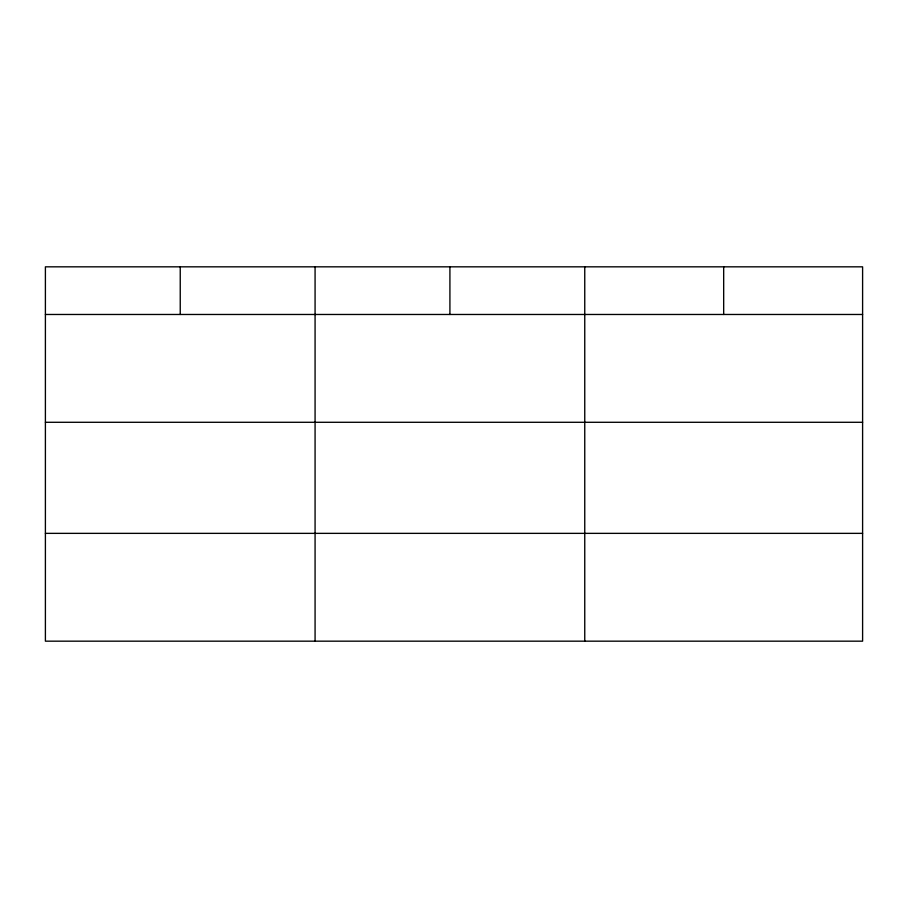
<?xml version="1.0" encoding="UTF-8"?>
<svg xmlns="http://www.w3.org/2000/svg" width="908" height="908" viewBox="0 0 908 908"><rect width="100%" height="100%" fill="white"/><g stroke="black" fill="none" stroke-linecap="round" stroke-linejoin="round"><path stroke-width="1.36" d="M862.6 422.288L862.6 266.827L45.4 266.827L45.4 641.173L862.6 641.173L862.6 422.288L45.4 422.288M45.4 314.474L862.6 314.474M45.4 533.359L862.6 533.359M723.676 266.827L723.676 314.474M584.752 266.827L584.752 641.173M449.914 266.827L449.914 314.474M315.076 266.827L315.076 641.173M180.238 266.827L180.238 314.474"/></g></svg>
